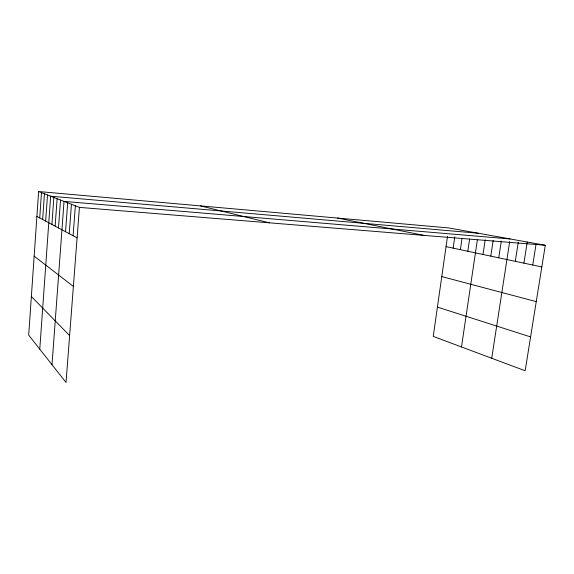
<?xml version="1.0" encoding="UTF-8"?>
<svg xmlns="http://www.w3.org/2000/svg" width="574" height="574" viewBox="0 0 574 574"><rect width="100%" height="100%" fill="white"/><g stroke="black" fill="none" stroke-linecap="round" stroke-linejoin="round"><path stroke-width="0.86" d="M38.616 191.529L28.7 335.144L66.032 382.471L79.427 207.386L38.616 191.529L448.717 227.935L545.3 245.256L525.16 370.754L433.241 336.4L447.505 236.431M39.728 217.919L41.486 192.642M42.641 219.476L44.442 193.797M45.655 221.09L47.506 194.981M39.771 349.171L50.663 196.208L478.343 233.245M51.904 224.42L53.841 197.442M55.133 226.149L57.12 198.719M58.483 227.928L60.521 200.039M52.004 364.684L64.037 201.402L510.099 238.942M65.529 231.695L67.675 202.816M69.246 233.675L71.449 204.287M73.099 235.735L75.366 205.808M453.13 248.133L454.737 236.954M460.384 249.668L462.027 238.361M467.817 251.247L469.625 238.913M461.496 346.954L477.331 240.068M483.021 254.469L485.209 239.796M490.792 256.119L493.166 240.391M498.756 257.812L501.317 241.001M491.724 358.255L509.705 241.518M515.309 261.321L518.286 242.199M523.911 263.143L527.233 242.013M532.751 265.023L536.008 244.467M79.427 207.386L545.3 245.256M337.512 218.063L423.935 235.39M446.048 246.633L541.82 266.946M200.477 205.901L269.414 222.827M441.779 276.575L536.252 301.637M437.417 307.097L530.591 336.924M36.901 216.412L77.095 237.866M34.153 256.155L73.386 286.426M31.369 296.521L69.619 335.582"/></g></svg>
